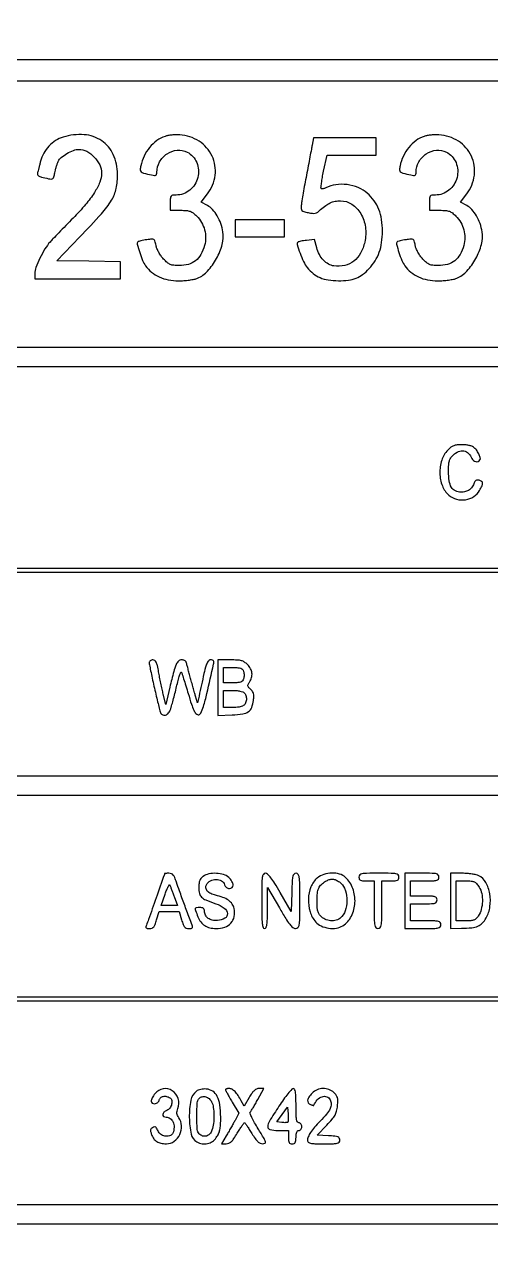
# Model space of a CAD drawing. Extents: x 0 to 1066, y 0 to 761.
# Drawn here: x 997.3 to 1018, y 58.5 to 113.1 of the extents above; entities that cross this region are included whole.
import ezdxf

# ---------------------------------------------------------------- set-up
doc = ezdxf.new("R2010")
doc.units = 0
doc.header["$MEASUREMENT"] = 0

msp = doc.modelspace()

# ---------------------------------------------------------------- linework, layer by layer
for points in [[(710.559243, 95.267872, -0.000023), (733.258836, 95.240684, -0.000004), (756.324384, 95.211821, -0.198594)], [(606.442229, 95.24091, -0.000004), (629.422908, 95.212432, -0.198597)], [(669.892229, 95.24091, -0.000004), (692.872908, 95.212432, -0.198597)]]:
    msp.add_lwpolyline(points, format="xyb")
for points in [[(964.44, 111.0375), (964.44, 110.5722), (1008.8973, 110.5722), (1053.3546, 110.5722), (1053.3546, 111.0375), (1053.3546, 111.5028), (1008.8973, 111.5028), (964.44, 111.5028)], [(1006.6554, 104.0157), (1006.6554, 103.635), (1007.7552, 103.635), (1008.855, 103.635), (1008.855, 104.0157), (1008.855, 104.3964), (1007.7552, 104.3964), (1006.6554, 104.3964)], [(964.44, 98.3052), (964.44, 97.8822), (1008.8973, 97.8822), (1053.3546, 97.8822), (1053.3546, 98.3052), (1053.3546, 98.7282), (1008.8973, 98.7282), (964.44, 98.7282)], [(964.44, 79.2702), (964.44, 78.8472), (1008.8973, 78.8472), (1053.3546, 78.8472), (1053.3546, 79.2702), (1053.3546, 79.6932), (1008.8973, 79.6932), (964.44, 79.6932)], [(964.44, 60.2352), (964.44, 59.8122), (1008.8973, 59.8122), (1053.3546, 59.8122), (1053.3546, 60.2352), (1053.3546, 60.6582), (1008.8973, 60.6582), (964.44, 60.6582)]]:
    msp.add_lwpolyline(points, close=True)
for points in [[(999.029009, 108.070601, 0.068145), (998.69146, 107.91386, 0.061836), (998.395901, 107.667772, 0.061192), (998.166862, 107.354121, 0.063994), (998.024724, 106.998961, -0.000998), (997.986052, 106.850524, -0.001009), (997.94692, 106.702759, -0.000982), (997.912333, 106.574221, -0.004104), (997.890729, 106.497073, 0.139795), (997.890424, 106.408611, 0.198581), (997.938467, 106.34752, 0.066886), (998.064104, 106.297519, 0.006834), (998.376469, 106.223881, 0.041791), (998.504857, 106.206532, 0.199107), (998.573165, 106.230871, 0.144398), (998.616873, 106.302381, 0.019092), (998.656667, 106.477353, -0.015041), (998.68543, 106.60874, -0.010906), (998.725008, 106.753197, -0.011034), (998.768646, 106.888821, -0.023546), (998.809519, 106.991021, -0.112295), (998.942109, 107.165009, -0.040966), (999.196794, 107.344563, -0.041157), (999.482753, 107.48267, -0.092174), (999.719031, 107.5266, -0.122058), (1000.072313, 107.439054, -0.080845), (1000.407301, 107.185888, -0.079621), (1000.649155, 106.834924, -0.111268), (1000.733084, 106.464561, -0.097556), (1000.656868, 106.075142, -0.044425), (1000.417917, 105.612281, -0.034922), (1000.025515, 105.079897, -0.018336), (999.469684, 104.473181, 0.001328), (999.144218, 104.141318, 0.001526), (998.835285, 103.822694, 0.001371), (998.574916, 103.551026, 0.008807), (998.446048, 103.410967, 0.045689), (998.221842, 103.106592, 0.023775), (997.997219, 102.691508, 0.022355), (997.821094, 102.279286, 0.090012), (997.7724, 102.010989), (997.7724, 101.7738), (999.6759, 101.7738), (1001.5794, 101.7738), (1001.5794, 102.152454), (1001.5794, 102.531109), (1000.16235, 102.554304), (998.7453, 102.5775), (999.76529, 103.635, 0.008409), (1000.729005, 104.668386, 0.04796), (1001.175619, 105.270921, 0.082434), (1001.382054, 105.79151, 0.056071), (1001.446438, 106.4268, 0.103449), (1001.254921, 107.2947, 0.138445), (1000.738967, 107.909137, 0.132988), (999.960092, 108.178306, 0.091998)], [(1003.548603, 108.103048, 0.076434), (1003.184517, 107.914399, 0.063177), (1002.866492, 107.614053, 0.060459), (1002.621647, 107.229546, 0.05863), (1002.472776, 106.793674, 0.040151), (1002.449136, 106.615276, 0.235559), (1002.485807, 106.531181, 0.113236), (1002.594105, 106.475978, 0.006728), (1002.95415, 106.390751, 0.024549), (1003.078494, 106.369421, 0.146043), (1003.14272, 106.380396, 0.218779), (1003.176243, 106.421788, 0.062576), (1003.1868, 106.505808, -0.127613), (1003.306807, 106.96835, -0.118634), (1003.638776, 107.329102, -0.123465), (1004.086988, 107.490214, -0.145166), (1004.528691, 107.405755, -0.178544), (1004.957442, 106.936365, -0.160589), (1005.002593, 106.276882, -0.158641), (1004.64604, 105.714142, -0.174586), (1004.040897, 105.4962, 0.031291), (1003.884264, 105.486388, 0.199338), (1003.816519, 105.447722, 0.150043), (1003.785539, 105.365611, 0.01573), (1003.779, 105.1578), (1003.779, 104.8194), (1004.237792, 104.8194, -0.0191), (1004.498267, 104.809446, -0.067427), (1004.661669, 104.77444, -0.078303), (1004.796802, 104.70027, -0.031794), (1004.954828, 104.561157, -0.065254), (1005.170686, 104.28018, -0.065841), (1005.306051, 103.953897, -0.066342), (1005.351288, 103.605929, -0.068033), (1005.303058, 103.261369, -0.057177), (1005.136432, 102.855031, -0.099778), (1004.902168, 102.578187, -0.103264), (1004.585113, 102.419591, -0.064595), (1004.172015, 102.366, -0.02372), (1003.934116, 102.377292, -0.076265), (1003.780828, 102.41596, -0.078203), (1003.648272, 102.498223, -0.025793), (1003.482082, 102.657158, -0.035258), (1003.371152, 102.792761, -0.027521), (1003.270011, 102.954036, -0.028201), (1003.191242, 103.117638, -0.051767), (1003.149151, 103.25926, 0.019218), (1003.104106, 103.457095, 0.19005), (1003.054269, 103.524321, 0.166482), (1002.968604, 103.544136, 0.013985), (1002.740135, 103.514129, 0.008914), (1002.602809, 103.489651, 0.012248), (1002.480379, 103.462438, 0.009005), (1002.38009, 103.435628, 0.127222), (1002.348307, 103.416907, 0.266486), (1002.319613, 103.310978, 0.013186), (1002.424274, 102.950685, 0.021148), (1002.55572, 102.592111, 0.056339), (1002.687674, 102.3541, 0.067579), (1002.954826, 102.069466, 0.063846), (1003.293123, 101.859909, 0.059648), (1003.694755, 101.732173, 0.047228), (1004.1487, 101.6892, 0.017942), (1004.38587, 101.697713, 0.016188), (1004.63015, 101.723243, 0.016457), (1004.847531, 101.760428, 0.0484), (1004.992402, 101.805092, 0.10989), (1005.441018, 102.121774, 0.059239), (1005.835437, 102.675569, 0.059102), (1006.090151, 103.308749, 0.106722), (1006.11895, 103.864607, 0.046927), (1006.024356, 104.227994, 0.044949), (1005.862681, 104.57295, 0.048069), (1005.658729, 104.85612, 0.089375), (1005.438018, 105.031798), (1005.154206, 105.184641), (1005.431359, 105.547732, 0.131439), (1005.771599, 106.374068, 0.142816), (1005.638077, 107.231392, 0.141302), (1005.062519, 107.888999, 0.127794), (1004.202, 108.17119, 0.024001), (1004.03629, 108.173622, 0.017651), (1003.853026, 108.161028, 0.017919), (1003.680137, 108.136709, 0.037494)], [(1015.054203, 108.103048, 0.076434), (1014.690117, 107.914399, 0.063177), (1014.372092, 107.614053, 0.060459), (1014.127247, 107.229546, 0.05863), (1013.978376, 106.793674, 0.040151), (1013.954736, 106.615276, 0.235559), (1013.991407, 106.531181, 0.113236), (1014.099705, 106.475978, 0.006728), (1014.45975, 106.390751, 0.024549), (1014.584094, 106.369421, 0.146043), (1014.64832, 106.380396, 0.218779), (1014.681843, 106.421788, 0.062576), (1014.6924, 106.505808, -0.127613), (1014.812407, 106.96835, -0.118634), (1015.144376, 107.329102, -0.123465), (1015.592588, 107.490214, -0.145166), (1016.034291, 107.405755, -0.178544), (1016.463042, 106.936365, -0.160589), (1016.508193, 106.276882, -0.158641), (1016.15164, 105.714142, -0.174586), (1015.546497, 105.4962, 0.031291), (1015.389864, 105.486388, 0.199338), (1015.322119, 105.447722, 0.150043), (1015.291139, 105.365611, 0.01573), (1015.2846, 105.1578), (1015.2846, 104.8194), (1015.743392, 104.8194, -0.0191), (1016.003867, 104.809446, -0.067427), (1016.167269, 104.77444, -0.078303), (1016.302402, 104.70027, -0.031794), (1016.460428, 104.561157, -0.065254), (1016.676286, 104.28018, -0.065841), (1016.811651, 103.953897, -0.066342), (1016.856888, 103.605929, -0.068033), (1016.808658, 103.261369, -0.057177), (1016.642032, 102.855031, -0.099778), (1016.407768, 102.578187, -0.103264), (1016.090713, 102.419591, -0.064595), (1015.677615, 102.366, -0.02372), (1015.439716, 102.377292, -0.076265), (1015.286428, 102.41596, -0.078203), (1015.153872, 102.498223, -0.025793), (1014.987682, 102.657158, -0.035258), (1014.876752, 102.792761, -0.027521), (1014.775611, 102.954036, -0.028201), (1014.696842, 103.117638, -0.051767), (1014.654751, 103.25926, 0.019218), (1014.609706, 103.457095, 0.19005), (1014.559869, 103.524321, 0.166482), (1014.474204, 103.544136, 0.013985), (1014.245735, 103.514129, 0.008914), (1014.108409, 103.489651, 0.012248), (1013.985979, 103.462438, 0.009005), (1013.88569, 103.435628, 0.127222), (1013.853907, 103.416907, 0.266486), (1013.825213, 103.310978, 0.013186), (1013.929874, 102.950685, 0.021148), (1014.06132, 102.592111, 0.056339), (1014.193274, 102.3541, 0.067579), (1014.460426, 102.069466, 0.063846), (1014.798723, 101.859909, 0.059648), (1015.200355, 101.732173, 0.047228), (1015.6543, 101.6892, 0.017942), (1015.89147, 101.697713, 0.016188), (1016.13575, 101.723243, 0.016457), (1016.353131, 101.760428, 0.0484), (1016.498002, 101.805092, 0.10989), (1016.946618, 102.121774, 0.059239), (1017.341037, 102.675569, 0.059102), (1017.595751, 103.308749, 0.106722), (1017.62455, 103.864607, 0.046927), (1017.529956, 104.227994, 0.044949), (1017.368281, 104.57295, 0.048069), (1017.164329, 104.85612, 0.089375), (1016.943618, 105.031798), (1016.659806, 105.184641), (1016.936959, 105.547732, 0.131439), (1017.277199, 106.374068, 0.142816), (1017.143677, 107.231392, 0.141302), (1016.568119, 107.888999, 0.127794), (1015.7076, 108.17119, 0.024001), (1015.54189, 108.173622, 0.017651), (1015.358626, 108.161028, 0.017919), (1015.185737, 108.136709, 0.037494)], [(1010.076866, 107.71695, -0.00314), (1010.044203, 107.53469, -0.000561), (1009.980667, 107.194677, -0.000606), (1009.905289, 106.796435, -0.000547), (1009.826335, 106.3845, 0.002423), (1009.749327, 105.974396, 0.002775), (1009.679801, 105.581677, 0.002503), (1009.624348, 105.247957, 0.01582), (1009.602352, 105.077085, 0.026689), (1009.594696, 104.899215, 0.173893), (1009.625297, 104.816586, 0.14953), (1009.704012, 104.765586, 0.018228), (1009.906061, 104.715801, 0.024943), (1010.094931, 104.686238, 0.086241), (1010.218012, 104.694456, 0.094485), (1010.32498, 104.743144, 0.033543), (1010.455961, 104.849629, -0.029612), (1010.679178, 105.034032, -0.052559), (1010.885273, 105.153747, -0.058303), (1011.096144, 105.220073, -0.047101), (1011.332627, 105.2424, -0.145791), (1011.839104, 105.091514, -0.115315), (1012.235544, 104.676154, -0.10083), (1012.442369, 104.07527, -0.087896), (1012.412519, 103.409755, -0.069248), (1012.226035, 102.91196, -0.104287), (1011.926947, 102.560122, -0.110483), (1011.525253, 102.371815, -0.085151), (1011.040471, 102.348335, -0.102107), (1010.802194, 102.428623, -0.071554), (1010.579765, 102.605343, -0.065167), (1010.398036, 102.856481, -0.058795), (1010.279344, 103.154686), (1010.17888, 103.530313), (1009.83419, 103.486417, 0.007567), (1009.699383, 103.467172, 0.010583), (1009.579599, 103.44561, 0.007212), (1009.480767, 103.424163, 0.123889), (1009.451531, 103.409141, 0.291512), (1009.418137, 103.294025, 0.015783), (1009.541425, 102.917625, 0.023981), (1009.699665, 102.539189, 0.057323), (1009.860755, 102.2814, 0.053465), (1010.130157, 102.009003, 0.070971), (1010.428275, 101.82933, 0.063946), (1010.788823, 101.72839, 0.034562), (1011.249151, 101.693263, 0.032651), (1011.68749, 101.71881, 0.063256), (1012.027047, 101.805455, 0.067734), (1012.318972, 101.969299, 0.043), (1012.609305, 102.230513, 0.04917), (1012.873065, 102.574651, 0.053566), (1013.055794, 102.954237, 0.049964), (1013.162407, 103.386578, 0.034688), (1013.198923, 103.8888, 0.039598), (1013.159195, 104.411052, 0.055979), (1013.036275, 104.860581, 0.060366), (1012.826197, 105.245726, 0.057647), (1012.527361, 105.576246, 0.081908), (1012.124972, 105.826891, 0.065845), (1011.631817, 105.959206, 0.066488), (1011.126312, 105.958117, 0.087476), (1010.687804, 105.817921, -0.034956), (1010.624799, 105.790232, -0.04569), (1010.563901, 105.774496, -0.053165), (1010.513384, 105.771699, -0.185714), (1010.48408, 105.78472, -0.227577), (1010.46941, 105.826475, -0.005785), (1010.494251, 106.030372, -0.011227), (1010.532318, 106.273591, -0.007286), (1010.586711, 106.552975), (1010.737771, 107.2728), (1011.826785, 107.2728), (1012.9158, 107.2728), (1012.9158, 107.6535), (1012.9158, 108.0342), (1011.523733, 108.0342), (1010.131667, 108.0342)], [(1016.097229, 94.16912, 0.114205), (1015.829361, 93.71874, 0.083506), (1015.746434, 93.140764, 0.085163), (1015.856964, 92.578294, 0.127519), (1016.145403, 92.172227, 0.108551), (1016.491266, 91.990735, 0.105254), (1016.885405, 91.968143, 0.106878), (1017.249822, 92.107573, 0.11522), (1017.512518, 92.382312, 0.021165), (1017.621199, 92.585461, 0.127063), (1017.644365, 92.702049, 0.232712), (1017.601627, 92.777758, 0.086167), (1017.487143, 92.829943, 0.067058), (1017.410289, 92.839355, 0.120753), (1017.349162, 92.823591, 0.12276), (1017.302909, 92.781609, 0.07065), (1017.270101, 92.713411, -0.072622), (1017.183976, 92.536171, -0.089596), (1017.055495, 92.405259, -0.08774), (1016.887031, 92.325738, -0.066597), (1016.684187, 92.2986, -0.114856), (1016.434075, 92.356822, -0.145297), (1016.260522, 92.517208, -0.099183), (1016.160915, 92.800134, -0.035212), (1016.1306, 93.230069, -0.014703), (1016.138929, 93.513243, -0.055361), (1016.168825, 93.688021, -0.07729), (1016.230279, 93.820512, -0.049247), (1016.338255, 93.952145, -0.096703), (1016.571825, 94.109412, -0.146157), (1016.813827, 94.136024, -0.15206), (1017.024032, 94.02591, -0.107279), (1017.169538, 93.80025, 0.127947), (1017.235811, 93.706126, 0.131147), (1017.33896, 93.657314, 0.142401), (1017.446276, 93.668266, 0.159485), (1017.525419, 93.735052, 0.211029), (1017.539563, 93.837173, 0.047286), (1017.474019, 94.004749, 0.046742), (1017.365902, 94.17691, 0.065556), (1017.237731, 94.305159, 0.088545), (1017.160629, 94.345119, 0.025252), (1017.029536, 94.378736, 0.02458), (1016.875106, 94.402294, 0.023821), (1016.717478, 94.410909, 0.026305), (1016.50743, 94.401319, 0.068477), (1016.360586, 94.366166, 0.074054), (1016.235448, 94.294592, 0.034872)], [(964.44, 88.83, 0.413647), (964.482059, 88.78786, 0.000007), (975.5649, 88.76659, 0.000353), (989.209562, 88.750236, 0.000123), (1008.855, 88.7454, 0.000123), (1028.500438, 88.750236, 0.000353), (1042.1451, 88.76659, 0.000007), (1053.227941, 88.78786, 0.413647), (1053.27, 88.83, 0.413647), (1053.227941, 88.87214, 0.000007), (1042.1451, 88.89341, 0.000353), (1028.500438, 88.909764, 0.000123), (1008.855, 88.9146, 0.000123), (989.209562, 88.909764, 0.000353), (975.5649, 88.89341, 0.000007), (964.482059, 88.87214, 0.413647)], [(1002.8484, 84.726204, 0.047767), (1002.856643, 84.640113, 0.002528), (1002.910438, 84.369143, 0.003959), (1002.978692, 84.047257, 0.00287), (1003.059593, 83.689854, -0.000002), (1003.1437, 83.327938, -0.000002), (1003.221737, 82.992131, -0.000002), (1003.287237, 82.710267, -0.000017), (1003.315005, 82.59075, 0.147869), (1003.396327, 82.449331, 0.205885), (1003.531844, 82.399982, 0.176392), (1003.677655, 82.462675, 0.11354), (1003.781046, 82.617283, 0.021448), (1003.823456, 82.745071, 0.003611), (1003.892271, 82.993407, 0.003945), (1003.968781, 83.286664, 0.003496), (1004.043889, 83.593147, -0.006156), (1004.11612, 83.881252, -0.010899), (1004.183762, 84.116699, -0.005551), (1004.244441, 84.304407, -0.556878), (1004.26675, 84.30965, -0.11647), (1004.28987, 84.272234, -0.001547), (1004.375785, 84.011681, -0.004332), (1004.472093, 83.707634, -0.00282), (1004.578285, 83.354936, 0.006286), (1004.724608, 82.880877, 0.030826), (1004.826862, 82.620023, 0.058933), (1004.916981, 82.474003, 0.190588), (1005.013884, 82.418075, 0.326366), (1005.136475, 82.482544, 0.039676), (1005.255107, 82.782683, 0.018108), (1005.409341, 83.360396, 0.002117), (1005.701334, 84.66345, 0.040046), (1005.714278, 84.75793, 0.15964), (1005.699414, 84.813694, 0.190105), (1005.656544, 84.844168, 0.060633), (1005.577408, 84.8538, 0.243546), (1005.464412, 84.79529, 0.075824), (1005.376229, 84.619017, 0.023764), (1005.274662, 84.24473, 0.001912), (1005.058079, 83.2464), (1004.995026, 82.9503), (1004.904798, 83.2464, -0.004222), (1004.860212, 83.397272, -0.001439), (1004.797959, 83.617054, -0.00143), (1004.730605, 83.860156, -0.001648), (1004.667796, 84.0924, 0.00027), (1004.609398, 84.310717, 0.000345), (1004.555337, 84.511831, 0.000267), (1004.5098, 84.680413, 0.002921), (1004.491066, 84.74805, 0.133791), (1004.466706, 84.788501, 0.071199), (1004.418812, 84.822736, 0.062684), (1004.35591, 84.845928, 0.057069), (1004.287161, 84.8538, 0.191396), (1004.149437, 84.799076, 0.101864), (1004.042533, 84.646552, 0.038771), (1003.934981, 84.333373, 0.004991), (1003.76395, 83.644387), (1003.579606, 82.86874), (1003.470833, 83.33252, -0.004337), (1003.422244, 83.548087, -0.002315), (1003.36572, 83.815385, -0.002304), (1003.310521, 84.088877, -0.003592), (1003.265745, 84.32505, 0.011053), (1003.208827, 84.602579, 0.057006), (1003.156863, 84.75029, 0.121799), (1003.093834, 84.82595, 0.159795), (1003.008915, 84.8538, 0.077986), (1002.947596, 84.844177, 0.090324), (1002.895551, 84.816319, 0.100781), (1002.860758, 84.774866, 0.124994)], [(1005.894, 83.617853), (1005.894, 82.381906), (1006.527049, 82.413874, 0.024309), (1006.997974, 82.460679, 0.112633), (1007.251126, 82.559448, 0.153372), (1007.394942, 82.740935, 0.058166), (1007.47568, 83.057748, 0.023573), (1007.491421, 83.239907, 0.073694), (1007.47819, 83.361863, 0.094912), (1007.432836, 83.457102, 0.057312), (1007.347525, 83.549008, -0.027153), (1007.252813, 83.639459, -0.149392), (1007.221977, 83.702088, -0.161279), (1007.232637, 83.76862, -0.033096), (1007.295133, 83.871745, 0.080592), (1007.389489, 84.066987, 0.100315), (1007.407443, 84.267337, 0.097349), (1007.345781, 84.463423, 0.071783), (1007.209145, 84.646145, 0.050512), (1007.074995, 84.755621, 0.079484), (1006.939803, 84.816788, 0.053942), (1006.75731, 84.845952, 0.012674), (1006.447745, 84.8538), (1005.894, 84.8538)], [(1007.0361, 84.3462, -0.047189), (1007.052779, 84.26909, -0.029688), (1007.058252, 84.177, -0.029688), (1007.052779, 84.08491, -0.047189), (1007.0361, 84.0078, -0.103276), (1006.987962, 83.922374, -0.127418), (1006.912671, 83.871047, -0.071188), (1006.787644, 83.845346, -0.015153), (1006.565099, 83.8386), (1006.1478, 83.8386), (1006.1478, 84.177), (1006.1478, 84.5154), (1006.565099, 84.5154, -0.015153), (1006.787644, 84.508654, -0.071188), (1006.912671, 84.482953, -0.127418), (1006.987962, 84.431626, -0.103276)], [(1007.06148, 83.39868, -0.070395), (1007.100394, 83.346939, -0.038897), (1007.133179, 83.274794, -0.037889), (1007.155531, 83.19497, -0.049362), (1007.163, 83.1195, -0.103441), (1007.126345, 82.944218, -0.151109), (1007.023993, 82.825679, -0.105063), (1006.840577, 82.758885, -0.034985), (1006.55388, 82.7388), (1006.1478, 82.7388), (1006.1478, 83.1195), (1006.1478, 83.5002), (1006.55388, 83.5002, -0.022886), (1006.716785, 83.49274, -0.026473), (1006.870496, 83.470378, -0.026952), (1006.996695, 83.437981, -0.120635)], [(1003.525195, 75.35745, -0.084799), (1003.518691, 75.319434, -0.000052), (1003.15272, 74.280662, -0.000388), (1002.817176, 73.330928, -0.009822), (1002.720175, 73.07325, 0.060048), (1002.700583, 72.999519, 0.230938), (1002.714832, 72.955662, 0.170663), (1002.762925, 72.931554, 0.031659), (1002.863179, 72.9252, 0.086283), (1002.971294, 72.943997, 0.134827), (1003.048123, 72.997959, 0.082591), (1003.110196, 73.10497, 0.018432), (1003.177668, 73.3059), (1003.290076, 73.6866), (1003.735043, 73.6866), (1004.180011, 73.6866), (1004.2866, 73.3059, 0.017944), (1004.351985, 73.10099, 0.087286), (1004.412212, 72.995531, 0.141822), (1004.489434, 72.943152, 0.078722), (1004.602746, 72.9252, 0.029308), (1004.707892, 72.931368, 0.166988), (1004.757622, 72.955276, 0.236769), (1004.772464, 72.999066, 0.061225), (1004.75269, 73.07325, -0.006965), (1004.630401, 73.389606, -0.001209), (1004.409145, 73.99104, -0.001323), (1004.189417, 74.597787, -0.005089), (1004.057652, 74.97675, 0.017403), (1003.978881, 75.1865, 0.074917), (1003.910122, 75.300275, 0.125362), (1003.830416, 75.358172, 0.094981), (1003.723849, 75.3786, 0.00999), (1003.647684, 75.377078, 0.016528), (1003.583552, 75.372387, 0.010464), (1003.532448, 75.365862, 0.371455)], [(1005.23835, 75.236944, 0.064007), (1005.145552, 75.152732, 0.085808), (1005.087751, 75.055165, 0.066535), (1005.057234, 74.925274, 0.024477), (1005.048, 74.736758, 0.055339), (1005.076637, 74.478812, 0.149321), (1005.166873, 74.320324, 0.090969), (1005.360644, 74.194662, 0.013145), (1005.802097, 74.024657, -0.070637), (1006.176595, 73.828569, -0.215768), (1006.316351, 73.585824, -0.299828), (1006.208596, 73.381464, -0.104684), (1005.874804, 73.28027, -0.073735), (1005.648338, 73.294205, -0.104161), (1005.464047, 73.375673, -0.119079), (1005.344723, 73.514512, -0.118782), (1005.3018, 73.692643, 0.082235), (1005.289346, 73.767852, 0.147435), (1005.253233, 73.818334, 0.119852), (1005.189024, 73.846894, 0.045016), (1005.0903, 73.8558, 0.028442), (1004.935893, 73.84701, 0.327023), (1004.893792, 73.808113, 0.139119), (1004.900429, 73.728942, 0.005125), (1005.010289, 73.446001, 0.065244), (1005.139077, 73.216252, 0.088006), (1005.312442, 73.053438, 0.085852), (1005.53474, 72.957565, 0.059042), (1005.807873, 72.9252, 0.079385), (1006.197077, 72.987386, 0.130563), (1006.474888, 73.168024, 0.137881), (1006.617028, 73.454502, 0.093265), (1006.617228, 73.821247, 0.114024), (1006.533695, 74.012128, 0.079467), (1006.36467, 74.176886, 0.063948), (1006.115322, 74.3087, 0.038754), (1005.794166, 74.401434, -0.060203), (1005.577487, 74.474177, -0.103319), (1005.426406, 74.589045, -0.141227), (1005.362042, 74.727835, -0.162669), (1005.386478, 74.871146, -0.149104), (1005.560237, 75.044203, -0.123853), (1005.814631, 75.106698, -0.133716), (1006.053953, 75.0401, -0.183571), (1006.191473, 74.866672, 0.153609), (1006.273387, 74.750012, 0.157876), (1006.406416, 74.702861, 0.194842), (1006.522396, 74.746172, 0.210147), (1006.5708, 74.856253, 0.093821), (1006.557133, 74.928446, 0.037607), (1006.513283, 75.01937, 0.035541), (1006.449923, 75.112863, 0.037508), (1006.374997, 75.194653, 0.118482), (1006.14927, 75.323394, 0.061394), (1005.826923, 75.375356, 0.060569), (1005.494756, 75.347454, 0.10142)], [(1007.8398, 74.1519, 0.003213), (1007.844128, 73.478379, 0.022561), (1007.863138, 73.1508, 0.049302), (1007.899053, 72.975077, 0.328801), (1007.9667, 72.9252, 0.295501), (1008.032072, 72.967531, 0.070336), (1008.069806, 73.098231, 0.029944), (1008.08984, 73.345794, 0.004715), (1008.095437, 73.83465), (1008.097274, 74.7441), (1008.624187, 73.837957, 0.006242), (1008.903561, 73.371024, 0.029041), (1009.083282, 73.113737, 0.052989), (1009.220526, 72.973238, 0.170079), (1009.34145, 72.928507, 0.199339), (1009.449731, 72.971273, 0.163117), (1009.507425, 73.082706, 0.036571), (1009.528504, 73.341581, 0.002034), (1009.5318, 74.1519, 0.002367), (1009.528169, 74.919072, 0.031318), (1009.507784, 75.201383, 0.117824), (1009.457977, 75.330077, 0.246563), (1009.36556, 75.3786, 0.195513), (1009.274755, 75.341682, 0.145553), (1009.221452, 75.246256, 0.043894), (1009.193939, 75.039993, 0.004128), (1009.17521, 74.528718), (1009.1511, 73.678836), (1008.657917, 74.528718, 0.007787), (1008.417838, 74.927983, 0.025041), (1008.241001, 75.18261, 0.035073), (1008.103147, 75.337518, 0.195814), (1008.002267, 75.3786, 0.254619), (1007.912261, 75.329588, 0.110911), (1007.863751, 75.197758, 0.030502), (1007.843487, 74.911586, 0.002427)], [(1010.308003, 75.166573, 0.123885), (1010.024812, 74.773877, 0.085485), (1009.911237, 74.234957, 0.082885), (1009.983708, 73.672936, 0.104562), (1010.235439, 73.214326, 0.111799), (1010.473409, 73.037975, 0.06908), (1010.809808, 72.942281, 0.069045), (1011.159765, 72.941815, 0.111332), (1011.437682, 73.045881, 0.131426), (1011.818439, 73.47186, 0.103697), (1011.978854, 74.071511, 0.101152), (1011.88619, 74.697853, 0.118621), (1011.555571, 75.197419, 0.118666), (1011.295835, 75.344001, 0.075716), (1010.950156, 75.387938, 0.073305), (1010.595141, 75.326607, 0.095814)], [(1012.1544, 75.2094, 0.094959), (1012.170963, 75.122974, 0.184152), (1012.21785, 75.071925, 0.098846), (1012.310839, 75.04653, 0.017388), (1012.4928, 75.0402), (1012.8312, 75.0402), (1012.8312, 73.9827, 0.002827), (1012.834931, 73.322741, 0.036854), (1012.855734, 73.078537, 0.138781), (1012.906994, 72.968068, 0.218517), (1013.0004, 72.9252, 0.218517), (1013.093806, 72.968068, 0.138781), (1013.145066, 73.078537, 0.036854), (1013.165869, 73.322741, 0.002827), (1013.1696, 73.9827), (1013.1696, 75.0402), (1013.5503, 75.0402, 0.013964), (1013.760058, 75.046059, 0.090841), (1013.862263, 75.07075, 0.188085), (1013.912834, 75.121795, 0.102588), (1013.931, 75.2094, 0.193568), (1013.893802, 75.301885, 0.15568), (1013.798813, 75.353421, 0.043488), (1013.589805, 75.374667, 0.003595), (1013.0427, 75.3786, 0.003595), (1012.495595, 75.374667, 0.043488), (1012.286588, 75.353421, 0.15568), (1012.191598, 75.301885, 0.193568)], [(1014.1848, 74.1519), (1014.1848, 72.9252), (1014.9885, 72.9252, 0.004147), (1015.479209, 72.92927, 0.047763), (1015.670588, 72.950803, 0.16431), (1015.757994, 73.002393, 0.179874), (1015.7922, 73.0944, 0.157888), (1015.76266, 73.185616, 0.176663), (1015.68645, 73.237162, 0.055952), (1015.521578, 73.259253, 0.005351), (1015.1154, 73.2636), (1014.4386, 73.2636), (1014.4386, 73.6443), (1014.4386, 74.025), (1015.0308, 74.025, 0.006583), (1015.380692, 74.029607, 0.063075), (1015.527825, 74.052193, 0.183695), (1015.59667, 74.103626, 0.142406), (1015.623, 74.1942, 0.142406), (1015.59667, 74.284774, 0.183695), (1015.527825, 74.336207, 0.063075), (1015.380692, 74.358793, 0.006583), (1015.0308, 74.3634), (1014.4386, 74.3634), (1014.4386, 74.7018), (1014.4386, 75.0402), (1015.0731, 75.0402, 0.005909), (1015.451126, 75.044667, 0.059311), (1015.607138, 75.06699, 0.180365), (1015.679656, 75.118488, 0.150217), (1015.7076, 75.2094, 0.17273), (1015.674927, 75.301157, 0.168559), (1015.591275, 75.35275, 0.050222), (1015.408722, 75.374449, 0.004487), (1014.9462, 75.3786), (1014.1848, 75.3786)], [(1016.2152, 74.1519), (1016.2152, 72.9252), (1016.70165, 72.933633, 0.018847), (1017.16462, 72.959133, 0.076273), (1017.438029, 73.027481, 0.107083), (1017.629218, 73.161269, 0.057946), (1017.799422, 73.394164, 0.09461), (1017.970413, 73.898818, 0.077415), (1017.961001, 74.469431, 0.083451), (1017.785367, 74.969865, 0.148656), (1017.475184, 75.271603, 0.065462), (1017.36284, 75.312066, 0.01784), (1017.176859, 75.345774, 0.017725), (1016.961231, 75.369191, 0.017594), (1016.74395, 75.377353), (1016.2152, 75.3786)], [(1003.951355, 74.34225), (1004.101144, 73.9404), (1003.738838, 73.9404), (1003.376532, 73.9404), (1003.554343, 74.454818, -0.011999), (1003.625093, 74.644624, -0.026422), (1003.690117, 74.785059, -0.047278), (1003.740434, 74.861701, -0.601846), (1003.76686, 74.856668, 0.009837), (1003.788696, 74.790495, 0.001488), (1003.835371, 74.659123, 0.001668), (1003.891462, 74.504356, 0.001442)], [(1011.287097, 74.994839, -0.143223), (1011.514798, 74.710523, -0.079931), (1011.61726, 74.275353, -0.077332), (1011.579065, 73.814218, -0.11509), (1011.397796, 73.45395, -0.119537), (1011.209384, 73.314395, -0.098447), (1010.963727, 73.263752, -0.09388), (1010.707277, 73.310462, -0.097006), (1010.489003, 73.447547, -0.056872), (1010.388083, 73.56664, -0.080028), (1010.330187, 73.692996, -0.054705), (1010.302363, 73.864724, -0.014142), (1010.295891, 74.145497, -0.025001), (1010.314955, 74.490355, -0.075567), (1010.374382, 74.717338, -0.098225), (1010.487837, 74.882205, -0.062967), (1010.6739, 75.022619, -0.051006), (1010.838666, 75.095958, -0.090781), (1010.985314, 75.115995, -0.090761), (1011.129571, 75.082781, -0.050966)], [(1017.490153, 74.76525, -0.090931), (1017.602474, 74.483531, -0.056823), (1017.632535, 74.128609, -0.056208), (1017.581625, 73.770788, -0.081785), (1017.45283, 73.479909, -0.053857), (1017.359567, 73.366366, -0.102503), (1017.260565, 73.302735, -0.073821), (1017.122888, 73.272009, -0.018052), (1016.89005, 73.2636), (1016.469, 73.2636), (1016.469, 74.1519), (1016.469, 75.0402), (1016.893243, 75.0402, -0.017821), (1017.143218, 75.031288, -0.090339), (1017.277717, 74.996735, -0.111314), (1017.377476, 74.920366, -0.033754)], [(964.44, 69.795, 0.413647), (964.482059, 69.75286, 0.000007), (975.5649, 69.73159, 0.000353), (989.209562, 69.715236, 0.000123), (1008.855, 69.7104, 0.000123), (1028.500438, 69.715236, 0.000353), (1042.1451, 69.73159, 0.000007), (1053.227941, 69.75286, 0.413647), (1053.27, 69.795, 0.413647), (1053.227941, 69.83714, 0.000007), (1042.1451, 69.85841, 0.000353), (1028.500438, 69.874764, 0.000123), (1008.855, 69.8796, 0.000123), (989.209562, 69.874764, 0.000353), (975.5649, 69.85841, 0.000007), (964.482059, 69.83714, 0.413647)], [(1003.10834, 65.595891, 0.022783), (1003.041228, 65.502074, 0.02434), (1002.984506, 65.404536, 0.024866), (1002.944305, 65.316493, 0.094937), (1002.933, 65.257491, 0.258322), (1002.981802, 65.169335, 0.178496), (1003.095936, 65.145444, 0.132658), (1003.224658, 65.201498, 0.161517), (1003.295913, 65.3112, -0.149114), (1003.35964, 65.414717, -0.131612), (1003.473456, 65.471278, -0.109688), (1003.618073, 65.468527, -0.082039), (1003.765252, 65.406087, -0.200084), (1003.844703, 65.292628, -0.113406), (1003.843016, 65.122182, -0.100846), (1003.764134, 64.953207, -0.130633), (1003.63095, 64.846989, 0.078534), (1003.499861, 64.762931, 0.181056), (1003.446039, 64.660955, 0.289475), (1003.48278, 64.582123, 0.143755), (1003.59288, 64.5498, -0.153562), (1003.781416, 64.490498, -0.140388), (1003.910132, 64.332092, -0.113447), (1003.951903, 64.099213, -0.079658), (1003.896849, 63.837619, -0.21346), (1003.787373, 63.728497, -0.113513), (1003.594091, 63.701827, -0.102281), (1003.392164, 63.762699, -0.149705), (1003.262917, 63.89415, 0.005555), (1003.173365, 64.061699, 0.116518), (1003.135639, 64.103521, 0.219381), (1003.090968, 64.111324, 0.026861), (1002.994073, 64.079998, 0.092972), (1002.932125, 64.041862, 0.172417), (1002.904567, 63.990454, 0.101014), (1002.908526, 63.912472, 0.020841), (1002.948563, 63.78012, 0.069043), (1003.04512, 63.591577, 0.099936), (1003.180318, 63.46297, 0.091218), (1003.364589, 63.389524, 0.049376), (1003.608278, 63.3654, 0.156234), (1003.953316, 63.475911, 0.127456), (1004.203536, 63.774601, 0.123402), (1004.282046, 64.165483, 0.141857), (1004.159369, 64.524599, -0.046292), (1004.10266, 64.62399, -0.080762), (1004.077894, 64.71532, -0.077431), (1004.082845, 64.812442, -0.039482), (1004.117208, 64.929994, 0.165824), (1004.132608, 65.374096, 0.175108), (1003.872265, 65.723259, 0.189893), (1003.467012, 65.808825, 0.186376)], [(1004.939068, 65.701026, 0.183619), (1004.69323, 65.299159, 0.04899), (1004.626203, 64.538718, 0.048721), (1004.706695, 63.791813, 0.222224), (1004.96154, 63.450995, 0.077831), (1005.202664, 63.366772, 0.099484), (1005.437417, 63.370907, 0.101203), (1005.649365, 63.464961, 0.083155), (1005.824789, 63.64035, 0.043746), (1005.925728, 63.811786, 0.058143), (1005.984048, 63.982865, 0.041411), (1006.012785, 64.20334, 0.01171), (1006.0209, 64.5498, 0.03366), (1005.984246, 65.093648, 0.084844), (1005.865885, 65.471094, 0.125669), (1005.664493, 65.699245, 0.132399), (1005.382263, 65.797279, 0.03827), (1005.259382, 65.796609, 0.032988), (1005.13164, 65.777576, 0.03437), (1005.017724, 65.744502, 0.07698)], [(1006.2324, 65.766417, 0.12301), (1006.241301, 65.730785, 0.003159), (1006.320475, 65.584433, 0.006529), (1006.417337, 65.413392, 0.00439), (1006.532231, 65.220459), (1006.832061, 64.726884), (1006.656897, 64.405692, -0.002869), (1006.574634, 64.256888, -0.001518), (1006.470989, 64.073232, -0.00151), (1006.363812, 63.885975, -0.002337), (1006.269997, 63.72495), (1006.058262, 63.3654), (1006.267488, 63.3654, 0.105199), (1006.384489, 63.390292, 0.085914), (1006.491015, 63.461719, 0.052726), (1006.60562, 63.596856, 0.014746), (1006.755022, 63.8307, -0.006681), (1006.864854, 64.008878, -0.010501), (1006.96441, 64.158613, -0.004849), (1007.051705, 64.281549, -0.254944), (1007.077015, 64.293601, -0.226292), (1007.102331, 64.279772, -0.004433), (1007.190163, 64.155929, -0.009702), (1007.290318, 64.005895, -0.006242), (1007.400853, 63.828301, 0.014971), (1007.550172, 63.597473, 0.051802), (1007.665724, 63.462391, 0.083594), (1007.772553, 63.39042, 0.106918), (1007.888224, 63.3654, 0.130295), (1007.987299, 63.391664, 0.351922), (1008.012235, 63.45487, 0.060655), (1007.948839, 63.596006, 0.002956), (1007.680563, 64.034322, -0.011173), (1007.52633, 64.295867, -0.01758), (1007.407015, 64.527701, -0.011947), (1007.322079, 64.719824, -0.293207), (1007.331932, 64.774572, 0.047422), (1007.370279, 64.824628, 0.003721), (1007.45838, 64.967842, 0.005039), (1007.560667, 65.140836, 0.003834), (1007.669365, 65.33235), (1007.940552, 65.8188), (1007.729015, 65.8188, 0.093558), (1007.614444, 65.797173, 0.088897), (1007.513318, 65.735106, 0.059307), (1007.410531, 65.618975, 0.018991), (1007.286337, 65.424389), (1007.055197, 65.029977), (1006.92931, 65.276339, 0.025616), (1006.791375, 65.515239, 0.052309), (1006.655502, 65.68348, 0.070756), (1006.521301, 65.784579, 0.126762), (1006.388488, 65.8188, 0.031847), (1006.328694, 65.814988, 0.049151), (1006.278251, 65.803412, 0.063174), (1006.243325, 65.786543, 0.253917)], [(1008.605549, 65.036448, 0.007646), (1008.184741, 64.371398, 0.127089), (1008.109008, 64.123089, 0.365109), (1008.207568, 63.995288, 0.053482), (1008.5589, 63.9576), (1009.0242, 63.9576), (1009.0242, 63.6615, 0.022514), (1009.031153, 63.507166, 0.10769), (1009.057436, 63.423562, 0.177212), (1009.108592, 63.380399, 0.087745), (1009.1934, 63.3654, 0.087745), (1009.278208, 63.380399, 0.177212), (1009.329364, 63.423562, 0.10769), (1009.355647, 63.507166, 0.022514), (1009.3626, 63.6615, -0.025511), (1009.369528, 63.797201, -0.075863), (1009.392814, 63.8871, -0.129352), (1009.432865, 63.938474, -0.164293), (1009.4895, 63.9576, 0.130775), (1009.538209, 63.970561, 0.10214), (1009.579388, 64.00695, 0.08892), (1009.606936, 64.061708, 0.072314), (1009.6164, 64.1268, 0.072314), (1009.606936, 64.191892, 0.08892), (1009.579388, 64.24665, 0.10214), (1009.538209, 64.283039, 0.130775), (1009.4895, 64.296, -0.273642), (1009.425477, 64.333875, -0.084509), (1009.387275, 64.44405, -0.035355), (1009.3674, 64.653814, -0.005946), (1009.3626, 65.0574, 0.006165), (1009.357718, 65.453305, 0.033744), (1009.338046, 65.666247, 0.07546), (1009.301319, 65.780815, 0.284834), (1009.240049, 65.8188, 0.215356), (1009.171087, 65.787653, 0.010228), (1009.003112, 65.588984, 0.015258), (1008.810607, 65.336232, 0.010239)], [(1010.077855, 65.611145, 0.043682), (1009.935691, 65.441707, 0.119442), (1009.879102, 65.297105, 0.193159), (1009.907297, 65.184979, 0.145111), (1010.009209, 65.10676, 0.015687), (1010.063149, 65.08798, 0.025614), (1010.110039, 65.075884, 0.023307), (1010.14672, 65.070167, 0.338717), (1010.157259, 65.076559, -0.09154), (1010.30668, 65.31754, -0.127162), (1010.518174, 65.456172, -0.170194), (1010.726804, 65.454107, -0.18516), (1010.879722, 65.321809, -0.131499), (1010.923971, 65.132743, -0.101211), (1010.874769, 64.925718, -0.065166), (1010.720262, 64.682109, -0.022924), (1010.4402, 64.376131, 0.016263), (1010.179615, 64.098935, 0.036597), (1010.00538, 63.869187, 0.049433), (1009.90353, 63.672056, 0.094808), (1009.8702, 63.497862, 0.251746), (1009.906298, 63.430711, 0.100877), (1010.006168, 63.390446, 0.039402), (1010.201493, 63.370177, 0.006159), (1010.5893, 63.3654, 0.004991), (1011.019313, 63.369692, 0.051496), (1011.195165, 63.391408, 0.165833), (1011.276638, 63.441858, 0.173634), (1011.3084, 63.530563, 0.137594), (1011.284037, 63.617418, 0.167411), (1011.219338, 63.671047, 0.068231), (1011.086144, 63.701408, 0.009511), (1010.80325, 63.720913), (1010.298101, 63.7461), (1010.731535, 64.195105, 0.013983), (1010.96851, 64.454744, 0.051792), (1011.095075, 64.636474, 0.067063), (1011.164497, 64.814971, 0.035315), (1011.203974, 65.050026, 0.018734), (1011.217102, 65.27484, 0.070129), (1011.200323, 65.414978, 0.092494), (1011.148445, 65.524136, 0.048201), (1011.048236, 65.637371, 0.099467), (1010.824514, 65.775074, 0.095408), (1010.561556, 65.818379, 0.094546), (1010.299336, 65.760965, 0.095619)], [(1005.615685, 65.2266, -0.081099), (1005.692436, 64.982887, -0.032593), (1005.719766, 64.633612, -0.032563), (1005.700721, 64.26895, -0.054591), (1005.631924, 63.970224, -0.098089), (1005.532051, 63.800152, -0.141237), (1005.385372, 63.707445, -0.151206), (1005.219469, 63.710284, -0.117575), (1005.06492, 63.80532, -0.184972), (1004.977479, 64.001342, -0.013959), (1004.962161, 64.593506, -0.013997), (1004.979955, 65.18551, -0.183871), (1005.068162, 65.382122, -0.138754), (1005.200564, 65.456122, -0.128363), (1005.356448, 65.452781, -0.113878), (1005.505187, 65.37084, -0.093659)], [(1008.995247, 64.323447, -0.16234), (1008.967059, 64.309358, -0.023299), (1008.901998, 64.303154, -0.024442), (1008.821733, 64.303186, -0.018672), (1008.734226, 64.310784), (1008.513383, 64.3383), (1008.747641, 64.667678), (1008.9819, 64.997057), (1009.008663, 64.680341, -0.012704), (1009.015989, 64.556094, -0.017767), (1009.015762, 64.444859, -0.014224), (1009.009775, 64.354312, -0.174472)]]:
    msp.add_lwpolyline(points, format="xyb", close=True)

doc.saveas('drawing.dxf')
